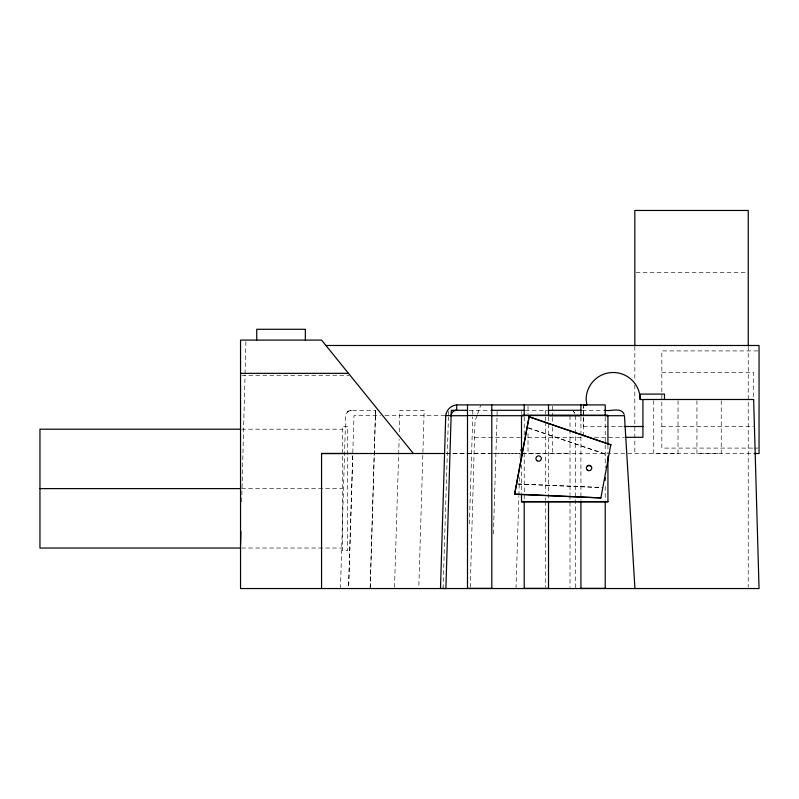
<?xml version="1.0" encoding="UTF-8"?>
<svg xmlns="http://www.w3.org/2000/svg" width="799" height="799" viewBox="0 0 799 799"><rect width="100%" height="100%" fill="white"/><g stroke="black" fill="none" stroke-linecap="round" stroke-linejoin="round"><path stroke-width="0.6" stroke-dasharray="4 3" d="M583.38 436.104L583.42 416.898M583.43 415.7L583.48 406.102L583.49 415.7M241.688 501.792L245.023 374.921M245.053 373.672L245.902 341.333M470.251 587.305L474.996 421.093L477.093 415.31M340.464 588.543L345.697 415.7L347.395 411.885L351.26 410.306L350.431 410.366A5.603 5.603 0 0 0 345.797 414.861M370.167 588.543L375.56 410.566M370.207 587.295L375.57 410.306L351.101 410.366M394.506 587.295L399.13 439.33M399.37 431.869L399.87 410.306L424.179 410.306L418.816 587.295M443.085 588.543L448.449 416.948M469.403 523.884L472.748 416.948M493.402 533.832L497.058 416.948M515.994 588.543L518.871 496.529M518.911 495.28L519.53 475.385M520.079 457.977L520.349 449.278M352.739 455.949L348.604 587.305L353.967 415.7L380.534 415.7M477.512 414.152L480.858 404.903M350.951 410.366L350.431 410.366M350.701 410.366L351.29 410.306L350.601 410.366M636.074 272.569L747.005 272.569M757.802 350.911L661.832 350.911L661.832 448.089L752.818 448.089M661.832 372.494L753.647 372.494L753.647 397.173M241.787 375.71L349.153 375.71M469.143 410.306L490.586 410.306M525.203 410.306L547.565 410.306M582.141 410.306L603.485 410.306M385.008 415.7L444.833 415.7M583.38 426.506L623.11 426.506M661.832 426.506L753.647 426.506M241.598 429.203L342.411 429.203M474.536 437.313L520.399 437.313M527.839 437.313L582.381 437.313M594.546 437.303L624.528 437.313M754.066 448.089L757.802 448.089M446.411 453.492L490.107 453.502M491.355 453.502L520.069 453.502M521.318 453.502L570.007 453.512M445.822 453.512L752.808 453.512M241.598 488.618L342.411 488.618M241.598 548.034L342.411 548.034M517.782 483.934L601.597 487.46M517.792 484.094L602.836 487.67M528.299 427.815L607.709 454.851M528.299 427.984L606.761 454.691M375.5 412.534L375.57 415.7L375.55 410.896M748.244 346.317L748.244 587.305M721.237 400.728L721.237 453.492L696.938 453.492L696.938 400.728M678.031 400.728L678.031 453.492L653.732 453.492L653.732 400.728M634.825 346.317L634.825 380.234M634.825 384.958L634.825 453.512M607.929 445.113L607.929 452.594M605.223 416.948L605.223 467.924M605.223 486.411L605.223 500.254M583.49 416.908L583.49 426.506M580.923 416.948L580.923 435.435M580.923 436.673L580.923 500.254M575.41 415.7L575.41 588.543M570.007 415.7L570.007 494.391M570.007 495.28L570.007 587.305M552.329 406.142L552.329 416.109M552.329 417.358L552.329 426.077M552.329 427.325L552.329 453.492M548.514 416.948L548.514 500.254M545.707 410.306L545.707 415.7M545.707 416.948L545.707 420.673M545.707 421.922L545.707 492.793M545.707 497.767L545.707 500.254M545.707 501.502L545.707 587.295M528.019 406.142L528.019 413.622M528.019 433.557L528.019 453.492M524.214 416.948L524.214 435.595M524.214 452.843L524.214 500.254M521.507 464.858L521.507 492.923M521.397 411.335L521.397 413.542M497.098 411.335L497.098 415.7M472.788 410.306L472.788 415.7M448.479 411.335L448.479 414.861M347.635 426.506L342.411 426.506L342.411 550.731L347.635 550.731L347.635 426.506M573.832 411.885L573.183 411.335A5.403 5.403 0 0 1 574.821 413.253L573.832 411.885"/><path stroke-width="1.2" d="M240.539 545.327L240.898 531.645M634.935 588.543L624.458 415.7L605.223 415.7L605.223 404.903L456.698 404.903A12.155 12.155 0 0 0 445.732 415.54L440.499 588.374L445.892 588.543L451.295 410.306L467.495 410.306M445.732 415.54L451.125 415.7L451.355 414.301A5.623 5.623 0 0 1 455.29 410.486L456.698 410.306L456.698 404.903M610.826 444.604L600.888 497.907L514.606 494.281L529.078 416.778L610.826 444.843L529.078 416.778M514.606 494.281L529.078 417.018M456.778 410.306L455.5 410.486L456.718 410.306M325.932 345.488L759.05 345.488L759.05 453.512L754.056 453.512M240.539 373.353L348.484 373.353M583.49 404.903L586.856 404.903L586.146 399.5A27.006 27.006 0 0 1 613.153 372.494A27.006 27.006 0 0 1 640.159 399.5L753.647 399.5L759.05 588.543L240.539 588.543L240.539 340.084L321.558 340.084L413.373 453.512M491.655 410.306L524.214 410.306M548.514 410.306L581.113 410.306M604.723 410.306C610.606 411.695 620.983 406.821 624.189 414.301M467.495 415.54L491.804 415.54M521.507 415.54L607.929 415.54M451.125 415.7L467.495 415.7M491.804 415.7L524.214 415.7L524.214 404.903M624.239 426.506L642.925 426.506M240.349 429.203L39.95 429.203L39.95 548.034L240.349 548.034M625.557 437.303L642.925 437.303L642.925 399.5M321.558 588.543L321.558 453.512L352.229 453.492M321.558 453.512L444.574 453.512M39.95 488.618L240.349 488.618M521.507 501.582L607.929 501.582M467.495 588.374L491.804 588.374M524.214 588.374L548.514 588.374M580.923 588.374L605.223 588.374M514.606 494.032L600.888 497.907M748.244 345.458L748.244 210.457L634.825 210.457L634.825 345.458M664.468 399.5L664.468 394.097L640.159 394.097L640.159 399.5M607.929 443.914L607.929 415.21L521.507 415.21L521.507 458.726M607.929 456.169L607.929 501.912L521.507 501.912L521.507 494.162M605.223 477.712L605.223 480.359M605.223 501.333L605.223 588.543M580.923 404.903L580.923 415.7L548.514 415.7L548.514 404.903M580.923 501.333L580.923 588.543M548.514 501.333L548.514 588.543M524.214 501.333L524.214 588.543M491.804 404.903L491.804 588.543M467.495 404.903L467.495 588.543M305.348 340.084L305.348 329.288L256.739 329.288L256.739 340.084M587.555 466.177A2.697 2.697 0 0 1 590.251 465.967M587.325 470.042A2.697 2.697 0 0 0 591.729 468.484A2.697 2.697 0 0 0 588.184 465.447A2.697 2.697 0 0 0 587.325 470.042M536.858 460.594A2.697 2.697 0 0 0 541.273 459.045A2.697 2.697 0 0 0 537.717 455.999A2.697 2.697 0 0 0 536.858 460.594"/></g></svg>
